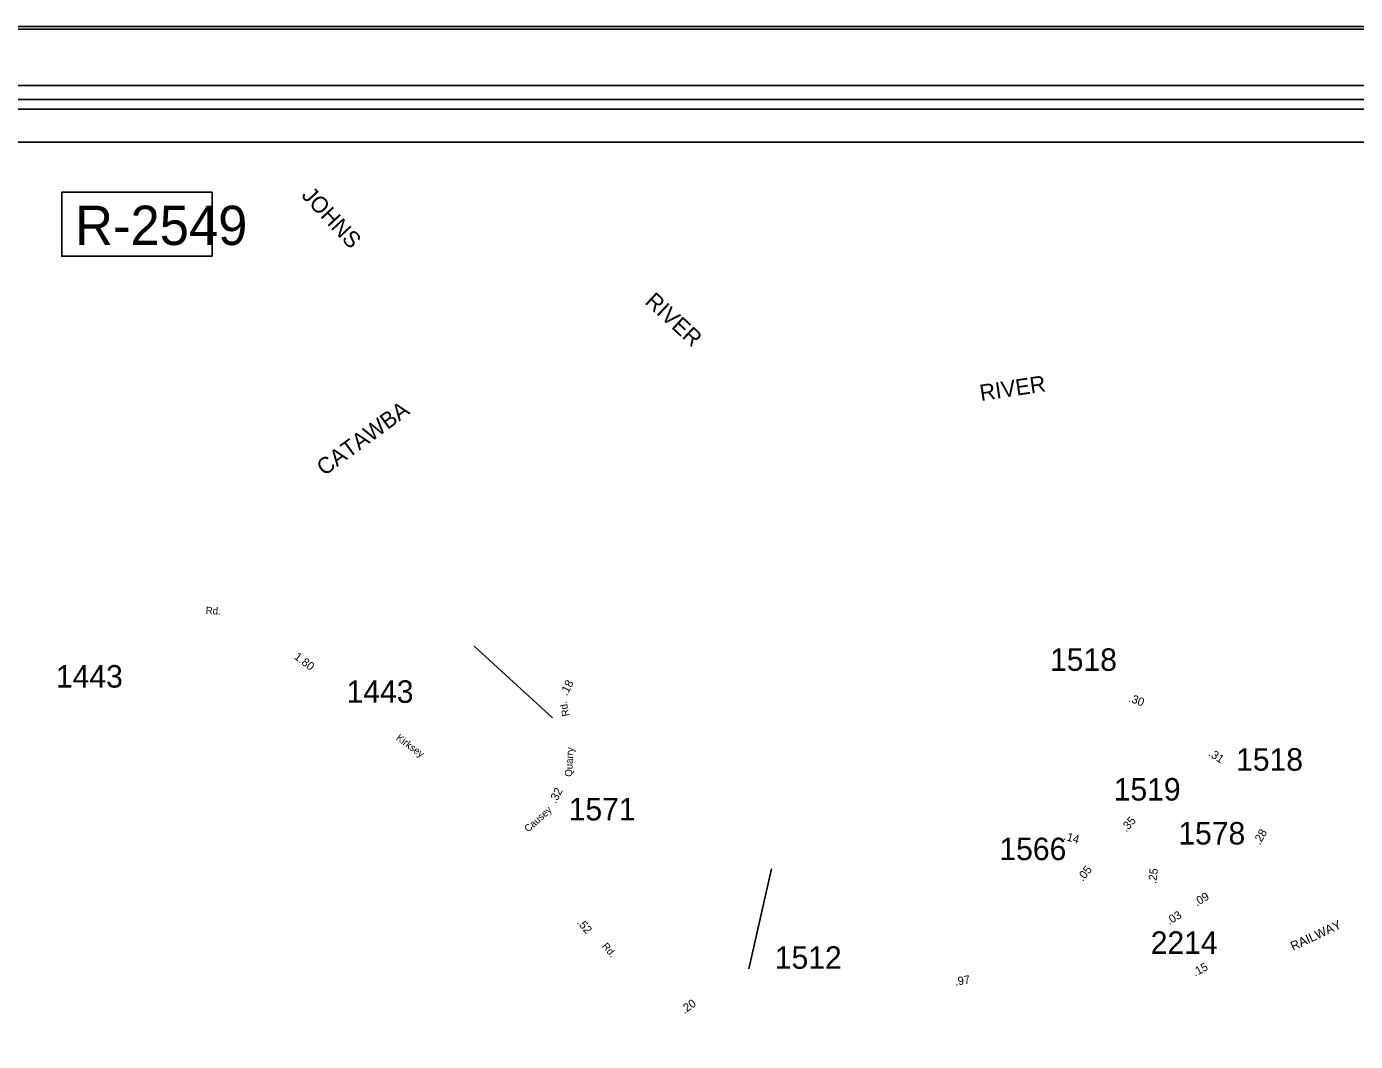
# Model space of a CAD drawing. Extents: x 324784 to 422155, y 199735 to 371383.
# Drawn here: x 369638 to 388073, y 299784 to 313862 of the extents above; entities that cross this region are included whole.
import ezdxf

# ---------------------------------------------------------------- set-up
doc = ezdxf.new("R2010")
doc.units = 0
for name, color, linetype in [('Old_Level_1', 7, 'Continuous'), ('Old_Level_20', 7, 'Continuous'), ('Old_Level_23', 7, 'Continuous'), ('Old_Level_3', 7, 'Continuous'), ('Old_Level_31', 7, 'Continuous'), ('Old_Level_37', 7, 'Continuous'), ('Old_Level_40', 7, 'Continuous'), ('Old_Level_47', 7, 'Continuous'), ('Old_Level_57', 7, 'Continuous'), ('Old_Level_63', 7, 'Continuous')]:
    doc.layers.add(name, color=color, linetype=linetype)

msp = doc.modelspace()

# ---------------------------------------------------------------- linework, layer by layer
at = {"layer": 'Old_Level_1'}
msp.add_lwpolyline([(421711.96175, 257464.60075), (325081.31775, 257464.60075), (325081.31775, 313861.64375), (421711.96175, 313861.64375)], close=True, dxfattribs=at)
at = {"layer": 'Old_Level_20'}
for points in [[(325116.31975, 313826.64225), (421676.95975, 313826.64225), (421676.95975, 257499.60225), (325116.31975, 257499.60225)], [(327994.98325, 313043.14325), (327994.98325, 258282.0345), (328173.53525, 258460.70825), (328173.53525, 312848.31525), (420882.06125, 312848.31525), (420882.06125, 258460.70825), (328173.53525, 258460.70825), (327994.98325, 258282.0345), (421060.6435, 258282.0345), (421060.6435, 313043.14325)], [(328304.1725, 312717.678), (420751.45425, 312717.678), (420751.45425, 258591.315), (328304.1725, 258591.315)]]:
    msp.add_lwpolyline(points, close=True, dxfattribs=at)
at = {"layer": 'Old_Level_3'}
msp.add_lwpolyline([(372211.196, 310674.9365), (370127.4215, 310674.9365), (370127.4215, 311564.528), (372211.196, 311564.528), (372211.196, 310674.9365)], dxfattribs=at)
at = {"layer": 'Old_Level_31'}
for points in [[(376935.40875, 304274.6805), (375846.1895, 305265.32)], [(379657.2115, 300790.8355), (379972.48075, 302178.744)]]:
    msp.add_lwpolyline(points, dxfattribs=at)
at = {"layer": 'Old_Level_63'}
msp.add_lwpolyline([(328702.5705, 258956.43625), (328702.5705, 312256.34425), (420323.3975, 312256.34425)], dxfattribs=at)

# ---------------------------------------------------------------- texts
at = {"layer": 'Old_Level_23'}
for s, p in [('1518', (383835.88475, 304924.33025)), ('1443', (370045.50725, 304692.31675)), ('1443', (374077.623, 304480.9765)), ('1518', (386417.86925, 303539.6665)), ('1519', (384719.7645, 303125.18675)), ('1571', (377159.32225, 302850.26975)), ('1578', (385616.366, 302515.22825)), ('1566', (383134.197, 302298.3695)), ('2214', (385233.148, 300998.432)), ('1512', (380018.11825, 300791.4725))]:
    msp.add_text(s, height=312, dxfattribs=at).set_placement(p)
at = {"layer": 'Old_Level_3'}
msp.add_text('R-2549', height=545, dxfattribs=at).set_placement((370311.285, 310831.88325))
at = {"layer": 'Old_Level_37'}
for s, rotation, p in [('Rd.', 356.691658333, (372121.27425, 305714.4785)), ('Rd.', 101.0695, (377169.943, 304303.325)), ('Kirksey', 324.011738889, (374754.963, 303973.70825)), ('Quarry', 86.714686111, (377204.00475, 303453.4815)), ('Causey', 41.793469444, (376596.1735, 302678.83825)), ('Rd.', 310.469475, (377615.2765, 301101.0455))]:
    msp.add_text(s, height=100.000001, rotation=rotation, dxfattribs=at).set_placement(p)
at = {"layer": 'Old_Level_40'}
for s, height, rotation, p in [('1.80', 115.000001, 322.834911111, (373339.257, 305101.48625)), ('.18', 115.000001, 62.850625, (377134.73075, 304570.303)), ('.30', 115.000001, 339.607563889, (384917.812, 304503.15575)), ('.31', 115.000001, 327.039211111, (386024.4075, 303754.34625)), ('.32', 115.000001, 62.850625, (376981.80725, 303076.1205)), ('.35', 115.000001, 48.440005556, (384894.78125, 302680.764)), ('.28', 115.000001, 59.940386111, (386746.058, 302502.35675)), ('.14', 115.000001, 343.926122222, (384017.006, 302584.47675)), ('.05', 115.000001, 51.664463889, (384293.2915, 301996.47575)), ('.25', 115.000001, 83.410905556, (385309.44675, 301966.267)), ('.09', 115.000001, 31.250011111, (385872.46125, 301653.64425)), ('.03', 115.000001, 31.250011111, (385491.19325, 301395.5615)), ('.52', 114.999999, 310.469475, (377266.987, 301427.09925)), ('.15', 115.000001, 28.226352778, (385851.11825, 300682.33725)), ('.97', 115.000001, 9.093866667, (382523.39575, 300556.12425)), ('.20', 115.000001, 35.278322222, (378763.2955, 300162.102))]:
    msp.add_text(s, height=height, rotation=rotation, dxfattribs=at).set_placement(p)
at = {"layer": 'Old_Level_47'}
msp.add_text('RAILWAY', height=125, rotation=25.105538889, dxfattribs=at).set_placement((387208.04025, 301040.02325))
at = {"layer": 'Old_Level_57'}
for s, rotation, p in [('JOHNS', 312.917938889, (373440.8335, 311510.75325)), ('RIVER', 317.173277778, (378203.74125, 310029.79625)), ('RIVER', 8.517375, (382878.13725, 308666.94925)), ('CATAWBA', 36.183955556, (373768.25225, 307621.32475))]:
    msp.add_text(s, height=225, rotation=rotation, dxfattribs=at).set_placement(p)

doc.saveas('drawing.dxf')
